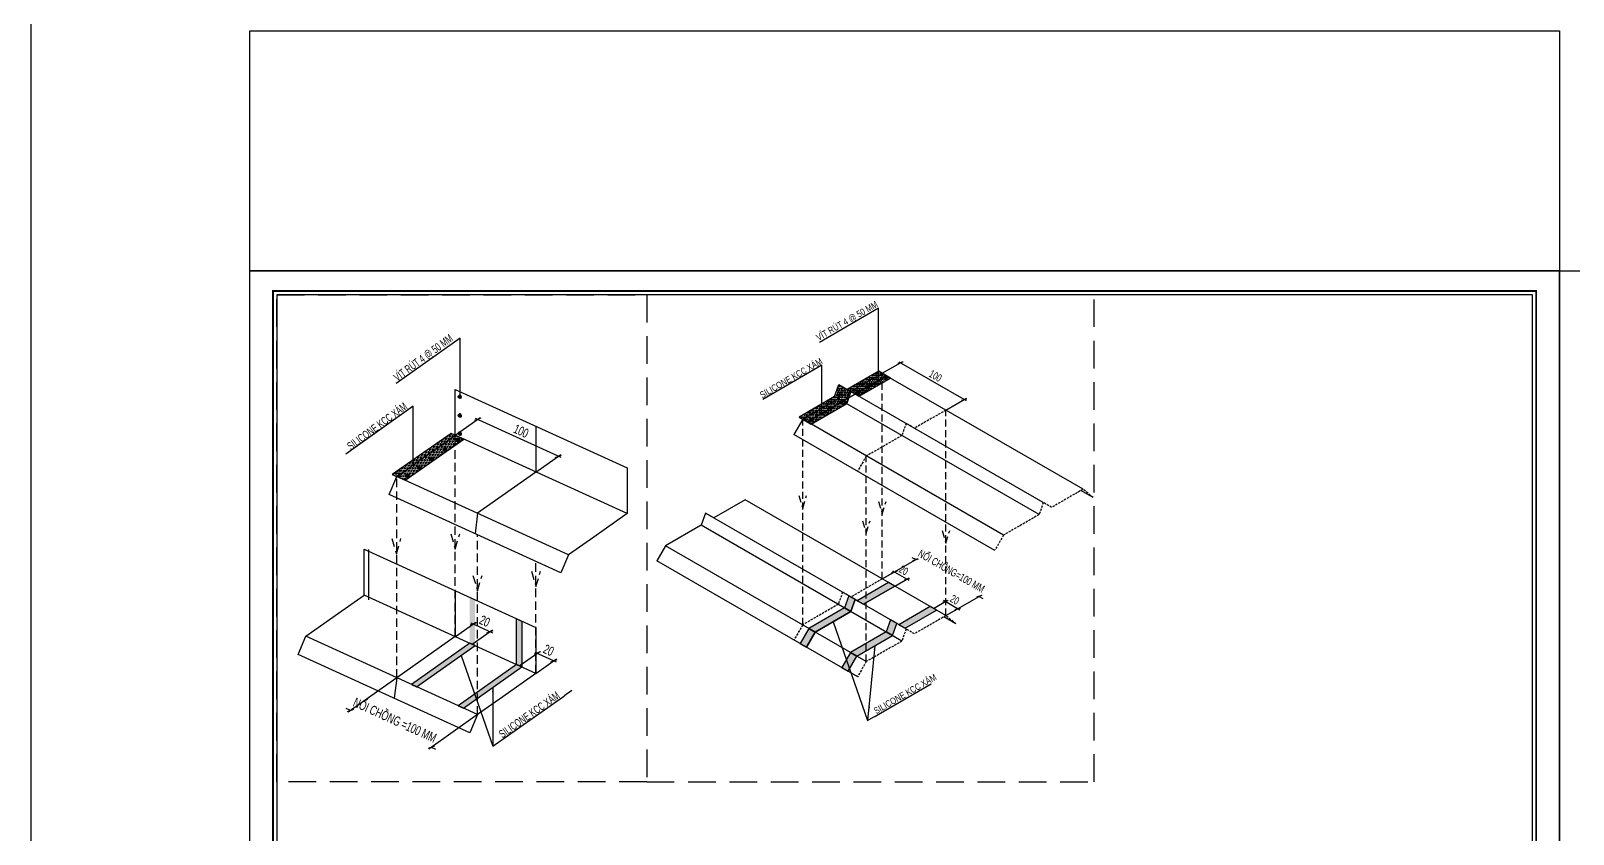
# Model space of a CAD drawing. Header units: inches. Extents: x 315041 to 662841, y -45540 to -35018.
# Drawn here: x 329510 to 330210, y -38532 to -38168 of the extents above; entities that cross this region are included whole.
import ezdxf

# ---------------------------------------------------------------- set-up
doc = ezdxf.new("R2010")
doc.units = ezdxf.units.IN
doc.header["$MEASUREMENT"] = 0
for name, pattern in [('HIDDEN', [0.375, 0.25, -0.125]), ('HIDDEN2', [4.7625, 3.175, -1.5875]), ('HIDDENX4', [1.5, 1, -0.5])]:
    doc.linetypes.add(name, pattern=pattern)
for name, color, linetype in [('2', 2, 'Continuous'), ('3', 3, 'Continuous'), ('7', 7, 'Continuous'), ('BAO KHUNG', 31, 'Continuous'), ('flashing', 6, 'Continuous'), ('PV-1E8B7', 7, 'Continuous'), ('PV-B6FB', 7, 'Continuous')]:
    doc.layers.add(name, color=color, linetype=linetype)
doc.layers.add('Thick Line 0.25', color=2, linetype='Continuous', lineweight=25)
doc.styles.add('ST1H', font='vnshxh.shx', dxfattribs={"width": 0.7})
doc.dimstyles.new('3', dxfattribs={"dimtxt": 3.5, "dimasz": 1.8, "dimexe": 1, "dimexo": 0, "dimgap": 1, "dimtad": 1, "dimdec": 0, "dimlfac": 3, "dimzin": 0, "dimdsep": 46, "dimtxsty": 'ST1H', "dimblk": 'OBLIQUE', "dimcen": 1, "dimdle": 1, "dimclrd": 8, "dimclre": 8, "dimclrt": 3, "dimadec": 0, "dimazin": 0, "dimtfac": 1, "dimtdec": 0, "dimtix": 1, "dimtofl": 0, "dimtmove": 1, "dimatfit": 3, "dimfxl": 0.18, "dimtolj": 1, "dimtzin": 0, "dimlwd": -1, "dimlwe": -1, "dimarcsym": 1})
pattern_1 = [(90, (-313565.03756, 38918.6733), (-0.5, 1), [0.5, -0.5, 0, -0.5, 0, -0.5])]

# ---------------------------------------------------------------- blocks, each defined once
blk = doc.blocks.new('A$C75D82031')
at = {"layer": '2', "color": 157, "linetype": 'Continuous'}
blk.add_lwpolyline([(0, 420), (594, 420), (594, 0), (0, 0)], close=True, dxfattribs=at)
at = {"layer": '7', "color": 147, "linetype": 'Continuous'}
blk.add_lwpolyline([(12.33, 57.61), (581.67, 57.61), (581.67, 409.19), (12.33, 409.19)], close=True, dxfattribs=at)
at = {"layer": 'BAO KHUNG', "color": 167, "linetype": 'Continuous', "const_width": 0.871}
blk.add_lwpolyline([(10.59, 9.07), (583.41, 9.07), (583.41, 410.93), (10.59, 410.93)], close=True, dxfattribs=at)
blk = doc.blocks.new('_Oblique')
at = {"color": 0, "linetype": 'ByBlock', "lineweight": -2}
blk.add_line((-0.5, -0.5), (0.5, 0.5), dxfattribs=at)
blk = doc.blocks.new('*D46')
at = {"color": 8, "linetype": 'Continuous', "transparency": 16777216}
for p, q in [((82.9, 31.29), (90.56, 36.69)), ((88.71, 36.44), (96.78, 32.76)), ((89.15, 28.44), (96.81, 33.84))]:
    blk.add_line(p, q, dxfattribs=at)
at = {"layer": 'Defpoints', "color": 0, "transparency": 16777216}
for p in [(82.9, 31.29), (95.87, 33.17), (89.15, 28.44)]:
    blk.add_point(p, dxfattribs=at)
at = {"color": 8, "transparency": 16777216, "xscale": 1.8, "yscale": 1.8, "zscale": 1.8}
for p, rotation in [((89.62, 36.02), 155.4876615528646), ((95.87, 33.17), 335.4876615528646)]:
    blk.add_blockref('_Oblique', p, dxfattribs=dict(at, rotation=rotation))
at = {"color": 3, "transparency": 16777216, "insert": (93.88, 37.1), "char_height": 3.5, "attachment_point": 5, "rotation": 335.48766, "style": 'ST1H'}
blk.add_mtext('\\A1;20', dxfattribs=at)
blk = doc.blocks.new('*D47')
at = {"color": 8, "linetype": 'Continuous', "transparency": 16777216}
for p, q in [((37.01, 26.78), (18.72, 13.87)), ((19.67, 14.54), (18.03, 15.29)), ((67.26, 12.99), (48.96, 0.08)), ((49.91, 0.75), (51.55, 0))]:
    blk.add_line(p, q, dxfattribs=at)
at = {"layer": 'Defpoints', "color": 0, "transparency": 16777216}
for p in [(37.01, 26.78), (67.26, 12.99), (49.91, 0.75)]:
    blk.add_point(p, dxfattribs=at)
at = {"color": 8, "transparency": 16777216, "xscale": 1.8, "yscale": 1.8, "zscale": 1.8}
for p, rotation in [((19.67, 14.54), 335.4876615524217), ((49.91, 0.75), 155.4876615524217)]:
    blk.add_blockref('_Oblique', p, dxfattribs=dict(at, rotation=rotation))
at = {"color": 3, "transparency": 16777216, "insert": (36.27, 10.9), "char_height": 3.5, "attachment_point": 5, "rotation": 335.48766, "style": 'ST1H'}
blk.add_mtext('\\A1;nèi chång =100 mm', dxfattribs=at)
blk = doc.blocks.new('151')
at = {"layer": 'PV-B6FB', "color": 3, "extrusion": (-2.77556e-17, 0.816497, 0.57735)}
for p, q in [((314167.88, -38442.33), (314103.51, -38412.97)), ((314145.98, -38457.77), (314081.61, -38428.42))]:
    blk.add_line(p, q, dxfattribs=at)
at = {"layer": 'PV-B6FB', "color": 3}
blk.add_lwpolyline([(314078.72, -38435.23), (314081.61, -38428.42), (314093.92, -38419.74), (314103.51, -38412.97), (314103.51, -38395.81), (314167.88, -38425.16), (314167.88, -38442.33), (314155.41, -38451.12), (314145.98, -38457.77), (314143.09, -38464.58), (314078.72, -38435.23)], dxfattribs=at)
blk = doc.blocks.new('*D48')
at = {"color": 8, "linetype": 'Continuous', "transparency": 16777216}
for p, q in [((58.91, 117.69), (68.27, 124.3)), ((66.42, 124.05), (98.48, 109.42)), ((89.15, 103.9), (98.52, 110.51))]:
    blk.add_line(p, q, dxfattribs=at)
at = {"layer": 'Defpoints', "color": 0, "transparency": 16777216}
for p in [(58.91, 117.69), (97.57, 109.84), (89.15, 103.9)]:
    blk.add_point(p, dxfattribs=at)
at = {"color": 8, "transparency": 16777216, "xscale": 1.8, "yscale": 1.8, "zscale": 1.8}
for p, rotation in [((67.33, 123.63), 155.4876615524217), ((97.57, 109.84), 335.4876615524217)]:
    blk.add_blockref('_Oblique', p, dxfattribs=dict(at, rotation=rotation))
at = {"color": 3, "transparency": 16777216, "insert": (83.59, 119.24), "char_height": 3.5, "attachment_point": 5, "rotation": 335.48766, "style": 'ST1H'}
blk.add_mtext('\\A1;100', dxfattribs=at)
blk = doc.blocks.new('*U44')
at = {"layer": 'PV-1E8B7'}
for p, q in [((2140.4, 399.5, -80), (2140.3, 399, -80.4)), ((2144.3, 399.5, -80.9), (2144.2, 399, -81.4))]:
    blk.add_line(p, q, dxfattribs=at)
at = {"layer": 'PV-1E8B7', "extrusion": (-0.160302, 0.724664, -0.670198)}
for major_axis, start_param, end_param in [((-1.95, 0, 0.47), 4.477614, 6.283185), ((-0.973, 0, 0.233), 0.49549, 2.646102), ((-1.95, 0, 0.47), 3.141593, 4.477614)]:
    blk.add_ellipse((2142.2, 399, -80.9), major_axis=major_axis, ratio=0.724664, start_param=start_param, end_param=end_param, dxfattribs=at)
for major_axis in [(1.95, 0, -0.47), (0.973, 0, -0.233)]:
    blk.add_ellipse((2142.4, 399.5, -80.4), major_axis=major_axis, ratio=0.724664, dxfattribs=at)
blk = doc.blocks.new('*D49')
at = {"color": 8, "linetype": 'Continuous', "transparency": 16777216}
for p, q in [((58.97, 42.2), (66.63, 47.61)), ((64.77, 47.35), (72.84, 43.67)), ((65.22, 39.35), (72.88, 44.76))]:
    blk.add_line(p, q, dxfattribs=at)
at = {"layer": 'Defpoints', "color": 0, "transparency": 16777216}
for p in [(58.97, 42.2), (71.93, 44.09), (65.22, 39.35)]:
    blk.add_point(p, dxfattribs=at)
at = {"color": 8, "transparency": 16777216, "xscale": 1.8, "yscale": 1.8, "zscale": 1.8}
for p, rotation in [((65.68, 46.94), 155.4876615528646), ((71.93, 44.09), 335.4876615528646)]:
    blk.add_blockref('_Oblique', p, dxfattribs=dict(at, rotation=rotation))
at = {"color": 3, "transparency": 16777216, "insert": (69.95, 48.02), "char_height": 3.5, "attachment_point": 5, "rotation": 335.48766, "style": 'ST1H'}
blk.add_mtext('\\A1;20', dxfattribs=at)
blk = doc.blocks.new('*D53')
at = {"color": 8, "linetype": 'Continuous', "transparency": 16777216}
for p, q in [((102.26, 67.74), (118.38, 77.05)), ((117.38, 76.47), (115.82, 77.37)), ((131.11, 51.09), (147.23, 60.4)), ((146.23, 59.82), (147.79, 58.92))]:
    blk.add_line(p, q, dxfattribs=at)
at = {"layer": 'Defpoints', "color": 0, "transparency": 16777216}
for p in [(117.38, 76.47), (102.26, 67.74), (131.11, 51.09)]:
    blk.add_point(p, dxfattribs=at)
at = {"color": 8, "transparency": 16777216, "xscale": 1.8, "yscale": 1.8, "zscale": 1.8}
for p, rotation in [((117.38, 76.47), 329.9999999999989), ((146.23, 59.82), 149.9999999999989)]:
    blk.add_blockref('_Oblique', p, dxfattribs=dict(at, rotation=rotation))
at = {"color": 3, "transparency": 16777216, "insert": (133.6, 71.25), "char_height": 3.5, "attachment_point": 5, "rotation": 330, "style": 'ST1H'}
blk.add_mtext('\\A1;NèI CHåNG=100 MM', dxfattribs=at)
blk = doc.blocks.new('*D54')
at = {"color": 8, "linetype": 'Continuous', "transparency": 16777216}
for p, q in [((102.26, 67.74), (108.72, 71.47)), ((106.85, 71.39), (114.28, 67.1)), ((107.96, 64.45), (114.42, 68.18))]:
    blk.add_line(p, q, dxfattribs=at)
at = {"layer": 'Defpoints', "color": 0, "transparency": 16777216}
for p in [(102.26, 67.74), (107.96, 64.45), (113.42, 67.6)]:
    blk.add_point(p, dxfattribs=at)
at = {"color": 8, "transparency": 16777216, "xscale": 1.8, "yscale": 1.8, "zscale": 1.8}
for p, rotation in [((107.72, 70.89), 149.9999999999761), ((113.42, 67.6), 329.9999999999761)]:
    blk.add_blockref('_Oblique', p, dxfattribs=dict(at, rotation=rotation))
at = {"color": 3, "transparency": 16777216, "insert": (111.94, 71.63), "char_height": 3.5, "attachment_point": 5, "rotation": 330, "style": 'ST1H'}
blk.add_mtext('\\A1;20', dxfattribs=at)
blk = doc.blocks.new('*D55')
at = {"color": 8, "linetype": 'Continuous', "transparency": 16777216}
for p, q in [((125.4, 54.38), (131.86, 58.11)), ((130, 58.03), (137.43, 53.74)), ((131.11, 51.09), (137.56, 54.82))]:
    blk.add_line(p, q, dxfattribs=at)
at = {"layer": 'Defpoints', "color": 0, "transparency": 16777216}
for p in [(125.4, 54.38), (131.11, 51.09), (136.56, 54.24)]:
    blk.add_point(p, dxfattribs=at)
at = {"color": 8, "transparency": 16777216, "xscale": 1.8, "yscale": 1.8, "zscale": 1.8}
for p, rotation in [((130.86, 57.53), 149.9999999999761), ((136.56, 54.24), 329.9999999999761)]:
    blk.add_blockref('_Oblique', p, dxfattribs=dict(at, rotation=rotation))
at = {"color": 3, "transparency": 16777216, "insert": (135.09, 58.27), "char_height": 3.5, "attachment_point": 5, "rotation": 330, "style": 'ST1H'}
blk.add_mtext('\\A1;20', dxfattribs=at)
blk = doc.blocks.new('132')
at = {"color": 94, "extrusion": (2.77556e-17, 0.816497, 0.57735)}
for p, q in [((313696.15, -38867.59), (313605.1, -38815.02)), ((313678.09, -38873.62), (313587.04, -38821.06)), ((313676.19, -38879.11), (313585.14, -38826.54)), ((313660.03, -38888.43), (313568.99, -38835.87)), ((313656.14, -38895.31), (313565.04, -38842.71))]:
    blk.add_line(p, q, dxfattribs=at)
at = {"color": 94}
blk.add_lwpolyline([(313605.1, -38815.02), (313590.84, -38823.25), (313587.04, -38821.06), (313585.14, -38826.54), (313568.99, -38835.87), (313565.04, -38842.71)], dxfattribs=at)
at = {"layer": 'Thick Line 0.25', "extrusion": (2.77556e-17, 0.816497, 0.57735)}
blk.add_line((313700.69, -38871.32), (313695.18, -38868.14), dxfattribs=at)
at = {"layer": 'Thick Line 0.25', "linetype": 'HIDDENX4'}
blk.add_lwpolyline([(313700.69, -38871.32), (313696.15, -38867.59), (313681.89, -38875.82), (313678.09, -38873.62), (313676.19, -38879.11), (313660.03, -38888.43), (313656.08, -38895.28)], dxfattribs=at)
blk = doc.blocks.new('*D56')
at = {"color": 8, "linetype": 'Continuous', "transparency": 16777216}
for p, q in [((102.26, 160.98), (111.55, 166.34)), ((109.68, 166.26), (140.26, 148.6)), ((131.11, 144.32), (140.39, 149.68))]:
    blk.add_line(p, q, dxfattribs=at)
at = {"layer": 'Defpoints', "color": 0, "transparency": 16777216}
for p in [(102.26, 160.98), (139.39, 149.1), (131.11, 144.32)]:
    blk.add_point(p, dxfattribs=at)
at = {"color": 8, "transparency": 16777216, "xscale": 1.8, "yscale": 1.8, "zscale": 1.8}
for p, rotation in [((110.55, 165.76), 149.9950474726907), ((139.39, 149.1), 329.9950474726908)]:
    blk.add_blockref('_Oblique', p, dxfattribs=dict(at, rotation=rotation))
at = {"color": 3, "transparency": 16777216, "insert": (126.35, 159.81), "char_height": 3.5, "attachment_point": 5, "rotation": 329.99505, "style": 'ST1H'}
blk.add_mtext('\\A1;100', dxfattribs=at)
blk = doc.blocks.new('*U51')
at = {"layer": 'PV-1E8B7'}
for p, q in [((2140.4, 399.5, -80), (2140.3, 399, -80.4)), ((2144.3, 399.5, -80.9), (2144.2, 399, -81.4))]:
    blk.add_line(p, q, dxfattribs=at)
at = {"layer": 'PV-1E8B7', "extrusion": (-0.160302, 0.724664, -0.670198)}
for major_axis in [(1.95, 0, -0.47), (0.973, 0, -0.233)]:
    blk.add_ellipse((2142.4, 399.5, -80.4), major_axis=major_axis, ratio=0.724664, dxfattribs=at)
for major_axis, start_param, end_param in [((-1.95, 0, 0.47), 4.477614, 6.283185), ((-0.973, 0, 0.233), 0.49549, 2.646102), ((-1.95, 0, 0.47), 3.141593, 4.477614)]:
    blk.add_ellipse((2142.2, 399, -80.9), major_axis=major_axis, ratio=0.724664, start_param=start_param, end_param=end_param, dxfattribs=at)
blk = doc.blocks.new('A$C51D71F3E')
at = {"true_color": 0x21ded4}
h = blk.add_hatch(dxfattribs=at)
h.set_pattern_fill('MUDST', color=132, scale=2, angle=90, style=0)
h.set_pattern_definition([(90, (-314079.62036, 38471.1451), (-0.5, 1), [0.5, -0.5, 0, -0.5, 0, -0.5])])
h.paths.add_polyline_path([(35.24, 103.01), (40.16, 100.8), (62.06, 116.25), (57.33, 118.38)])
at = {"true_color": 0x0ef1e6}
h = blk.add_hatch(color=4, dxfattribs=at)
h.paths.add_polyline_path([(64.35, 56.91), (66.33, 56.01), (66.33, 38.84), (64.35, 39.75)])
h.paths.add_polyline_path([(42.45, 24.3), (44.43, 23.39), (66.33, 38.84), (64.35, 39.75)])
h = blk.add_hatch(color=4, dxfattribs=at)
h.paths.add_polyline_path([(81.91, 48.9), (83.89, 48), (83.89, 30.83), (81.91, 31.74)])
h.paths.add_polyline_path([(60.02, 16.29), (62, 15.39), (83.89, 30.83), (81.91, 31.74)])
at = {"color": 8, "linetype": 'HIDDEN2'}
for p, q in [((58.91, 42.23), (58.91, 117.69)), ((37.01, 26.78), (37.01, 102.24)), ((67.26, 12.99), (67.26, 80.33)), ((89.15, 28.44), (89.15, 70.35))]:
    blk.add_line(p, q, dxfattribs=at)
at = {"color": 8}
blk.add_line((26.5, 55.99, 0), (26.5, 74.85, 0), dxfattribs=at)
at = {"color": 132, "true_color": 0x21ded4}
blk.add_lwpolyline([(35.24, 103.01), (40.16, 100.8), (62.06, 116.25), (57.33, 118.38)], close=True, dxfattribs=at)
at = {"color": 8}
for points in [[(89.15, 121.06), (89.15, 103.9), (67.26, 88.45), (66.31, 80.76)], [(58.9, 59.39), (58.9, 42.23), (37.01, 26.78), (36.06, 19.09)]]:
    blk.add_lwpolyline(points, dxfattribs=at)
at = {"color": 8, "linetype": 'HIDDEN2'}
for points in [[(35.16, 78.99), (36.87, 73.24), (38.57, 78.99)], [(57.2, 80.78), (58.91, 75.03), (60.61, 80.78)], [(65.55, 65.14), (67.26, 59.39), (68.96, 65.14)], [(87.45, 66.71), (89.15, 60.96), (90.86, 66.71)]]:
    blk.add_lwpolyline(points, dxfattribs=at)
at = {"color": 8}
for points in [[(81.91, 48.9), (83.89, 48), (83.89, 30.83), (81.91, 31.74)], [(42.45, 24.3), (44.43, 23.39), (66.33, 38.84), (64.35, 39.75)], [(60.02, 16.29), (62, 15.39), (83.89, 30.83), (81.91, 31.74)]]:
    blk.add_lwpolyline(points, close=True, dxfattribs=at)
for p in [(-314044.6, 38530.66), (-314078.72, 38470.76)]:
    blk.add_blockref('151', p, dxfattribs=at)
at = {"layer": 'PV-1E8B7', "extrusion": (0.25224, 0.698004, -0.670198), "xscale": 0.3150000001178487, "yscale": 0.3150000001178487, "zscale": 0.3150000001178487, "rotation": 347.5265822971946}
for p in [(-703.09, 109.67, 121.45), (-699.58, 106.3, 117.71), (-692.85, 99.84, 110.56), (-696.06, 102.92, 113.98), (-689.64, 96.86, 107.26)]:
    blk.add_blockref('*U44', p, dxfattribs=at)
at = {"layer": 'PV-1E8B7', "extrusion": (-0.672048, -0.314939, -0.670198), "xscale": 0.3149999998910468, "yscale": 0.3149999998910468, "zscale": 0.3149999998910468, "rotation": 347.5265823058415}
for p in [(-779.92, -51.44, -56.96), (-773.55, -49.44, -54.75), (-767.42, -47.51, -52.61)]:
    blk.add_blockref('*U44', p, dxfattribs=at)
at = {"color": 8}
dim = blk.add_aligned_dim(p1=(58.91, 117.69), p2=(89.15, 103.9), distance=8.9, dimstyle='3', dxfattribs=at)
dim.commit()
dim.dimension.update_dxf_attribs({"geometry": '*D48', "text_midpoint": (83.59, 119.24)})
for p1, p2, distance, text, picture, middle in [((58.97, 42.2), (65.22, 39.35), 7.1, '20', '*D49', (69.95, 48.02)), ((82.9, 31.29), (89.15, 28.44), 7.1, '20', '*D46', (93.88, 37.1)), ((37.01, 26.78), (67.26, 12.99), -18.33, 'nèi chång =<> mm', '*D47', (36.27, 10.9))]:
    dim = blk.add_aligned_dim(p1=p1, p2=p2, distance=distance, text=text, dimstyle='3', dxfattribs=at)
    dim.commit()
    dim.dimension.update_dxf_attribs({"geometry": picture, "text_midpoint": middle})
at = {"layer": '3', "char_height": 3, "attachment_point": 4, "style": 'ST1H', "bg_fill": 2}
for s, insert, rotation in [('\\A1;vÝt rót 4 @ 50 mm', (36.5, 138.73, 0), 36.38196), ('\\A1;silicone kcc x¸m', (18.9, 113.14), 36.38196), ('\\A1;silicone kcc x¸m', (75.75, 5.22), 35.20673)]:
    blk.add_mtext(s, dxfattribs=dict(at, insert=insert, rotation=rotation))
at = {"color": 8}
for points in [[(60.76, 132.17, 0), (60.76, 154.14, 0), (36.73, 137.13, 0)], [(43.16, 106.58), (43.16, 128.55), (17.88, 110.57)], [(61.11, 35.16), (72.94, 1.15)], [(72.94, 23.11), (72.94, 1.15), (102.62, 22.09)]]:
    blk.add_leader(points, dimstyle='3', override={"dimgap": 1, "dimtad": 0}, dxfattribs=at)
blk = doc.blocks.new('A$C69FF7FBD')
at = {"true_color": 0x21ded4}
h = blk.add_hatch(dxfattribs=at)
h.set_pattern_fill('MUDST', color=132, scale=2, angle=90, style=0)
h.set_pattern_definition(pattern_1)
h.paths.add_polyline_path([(86.34, 153.7), (91.79, 150.56), (106.04, 158.79), (100.6, 161.93)])
h = blk.add_hatch(dxfattribs=at)
h.set_pattern_fill('MUDST', color=132, scale=2, angle=90, style=0)
h.set_pattern_definition(pattern_1)
h.paths.add_polyline_path([(64.49, 141.09), (69.93, 137.94), (86.09, 147.27), (80.64, 150.41)])
h.paths.add_polyline_path([(82.54, 155.9), (87.99, 152.76), (86.09, 147.27), (80.64, 150.41)])
at = {"true_color": 0x25c2da}
h = blk.add_hatch(color=132, dxfattribs=at)
h.paths.add_polyline_path([(90.85, 57.87), (93.71, 56.22), (107.96, 64.45), (105.11, 66.1)])
h.paths.add_polyline_path([(85.15, 54.58), (88.01, 52.93), (89.91, 58.42), (87.05, 60.06)])
h.paths.add_polyline_path([(69, 45.25), (71.85, 43.6), (88.01, 52.93), (85.15, 54.58)])
h.paths.add_polyline_path([(65.05, 38.41), (67.9, 36.76), (71.85, 43.6), (69, 45.25)])
h = blk.add_hatch(color=132, dxfattribs=at)
h.paths.add_polyline_path([(109.72, 46.97), (112.57, 45.33), (126.83, 53.56), (123.98, 55.2)])
h.paths.add_polyline_path([(104.02, 43.68), (106.87, 42.04), (108.77, 47.52), (105.92, 49.17)])
h.paths.add_polyline_path([(87.87, 34.35), (90.72, 32.71), (106.87, 42.04), (104.02, 43.68)])
h.paths.add_polyline_path([(83.92, 27.51), (86.77, 25.87), (90.72, 32.71), (87.87, 34.35)])
at = {"color": 8, "linetype": 'HIDDEN2'}
for p, q in [((102.26, 67.74), (102.26, 160.98)), ((66.15, 46.89), (66.15, 140.13)), ((131.11, 51.09), (131.11, 144.32)), ((95, 30.24), (95, 123.47))]:
    blk.add_line(p, q, dxfattribs=at)
at = {"color": 8}
for p, q in [((68.06, 139.02), (104.17, 159.87)), ((80.64, 150.41), (82.54, 155.9)), ((86.09, 147.27), (87.99, 152.76))]:
    blk.add_line(p, q, dxfattribs=at)
at = {"color": 132, "true_color": 0x21ded4}
for points in [[(86.34, 153.7), (91.79, 150.56), (106.04, 158.79), (100.6, 161.93)], [(82.54, 155.9), (87.99, 152.76), (86.09, 147.27), (80.64, 150.41)], [(64.49, 141.09), (69.93, 137.94), (86.09, 147.27), (80.64, 150.41)]]:
    blk.add_lwpolyline(points, close=True, dxfattribs=at)
at = {"color": 8, "linetype": 'HIDDEN2'}
for points in [[(64.45, 105.64), (66.15, 99.89), (67.85, 105.64)], [(100.56, 102.84), (102.26, 97.09), (103.97, 102.84)], [(93.29, 94.15), (95, 88.4), (96.7, 94.15)], [(129.41, 89.64), (131.11, 83.89), (132.81, 89.64)]]:
    blk.add_lwpolyline(points, dxfattribs=at)
at = {"color": 132, "true_color": 0x25c2da}
for points in [[(90.85, 57.87), (93.71, 56.22), (107.96, 64.45), (105.11, 66.1)], [(85.15, 54.58), (88.01, 52.93), (89.91, 58.42), (87.05, 60.06)], [(69, 45.25), (71.85, 43.6), (88.01, 52.93), (85.15, 54.58)], [(104.02, 43.68), (106.87, 42.04), (108.77, 47.52), (105.92, 49.17)], [(109.72, 46.97), (112.57, 45.33), (126.83, 53.56), (123.98, 55.2)], [(65.05, 38.41), (67.9, 36.76), (71.85, 43.6), (69, 45.25)], [(87.87, 34.35), (90.72, 32.71), (106.87, 42.04), (104.02, 43.68)], [(83.92, 27.51), (86.77, 25.87), (90.72, 32.71), (87.87, 34.35)]]:
    blk.add_lwpolyline(points, close=True, dxfattribs=at)
at = {"layer": 'Thick Line 0.25', "linetype": 'HIDDENX4'}
for points in [[(131.11, 144.32), (116.85, 136.09), (113.05, 138.28), (111.15, 132.8), (95, 123.47), (91.05, 116.63)], [(102.26, 67.74), (88, 59.51), (84.2, 61.71), (82.3, 56.22), (66.15, 46.89), (62.2, 40.05)]]:
    blk.add_lwpolyline(points, dxfattribs=at)
at = {"layer": 'Thick Line 0.25'}
for points in [[(105.11, 66.1), (90.85, 57.87), (87.05, 60.06), (85.15, 54.58), (69, 45.25), (65.05, 38.41)], [(107.96, 64.45), (93.71, 56.22), (89.91, 58.42), (88.01, 52.93), (71.85, 43.6), (67.9, 36.76)]]:
    blk.add_lwpolyline(points, dxfattribs=at)
at = {"color": 8}
for p in [(-313502.84, 38975.99), (-313565.04, 38918.67)]:
    blk.add_blockref('132', p, dxfattribs=at)
at = {"layer": 'PV-1E8B7', "extrusion": (0.25224, 0.698004, -0.670198)}
for p, xscale, yscale, zscale, rotation in [((-726.99, 145.19, 160.78), 0.3150000001177002, 0.3150000001177002, 0.3150000001177002, 347.5265822973167), ((-729.28, 147.01, 162.8), 0.3150000001177002, 0.3150000001177002, 0.3150000001177002, 347.5265822973167), ((-720.01, 139.64, 154.64), 0.3150000001177001, 0.3150000001177001, 0.3150000001177001, 347.5265822973168), ((-723.67, 142.55, 157.86), 0.3150000001177001, 0.3150000001177001, 0.3150000001177001, 347.5265822973168), ((-707.88, 129.96, 143.92), 0.3150000001177001, 0.3150000001177001, 0.3150000001177001, 347.5265822973168), ((-710.97, 132.45, 146.67), 0.3150000001177001, 0.3150000001177001, 0.3150000001177001, 347.5265822973168), ((-714.31, 135.1, 149.61), 0.3150000001177001, 0.3150000001177001, 0.3150000001177001, 347.5265822973168), ((-704.26, 127.11, 140.76), 0.3150000001177001, 0.3150000001177001, 0.3150000001177001, 347.5265822973168)]:
    blk.add_blockref('*U51', p, dxfattribs=dict(at, xscale=xscale, yscale=yscale, zscale=zscale, rotation=rotation))
at = {"color": 8}
for p1, p2, distance, picture, middle in [((102.26, 160.98), (131.11, 144.32), 8.29, '*D56', (126.35, 159.81)), ((102.26, 67.74), (107.96, 64.45), 5.46, '*D54', (111.94, 71.63)), ((125.4, 54.38), (131.11, 51.09), 5.46, '*D55', (135.09, 58.27))]:
    dim = blk.add_aligned_dim(p1=p1, p2=p2, distance=distance, dimstyle='3', dxfattribs=at)
    dim.commit()
    dim.dimension.update_dxf_attribs({"geometry": picture, "text_midpoint": middle})
dim = blk.add_aligned_dim(p1=(131.11, 51.09), p2=(102.26, 67.74), distance=-15.12, text='NèI CHåNG=<> MM', dimstyle='3', dxfattribs=at)
dim.commit()
dim.dimension.update_dxf_attribs({"geometry": '*D53', "text_midpoint": (133.6, 71.25)})
blk.add_leader([(79.93, 48.27), (95.51, 3.46)], dimstyle='3', override={"dimgap": 1, "dimtad": 0}, dxfattribs=at)
at = {"layer": '3', "char_height": 3, "attachment_point": 4, "style": 'ST1H', "bg_fill": 2}
for s, insert, rotation in [('\\A1;vÝt rót 4 @ 50 mm', (72.77, 176.7), 30), ('\\A1;silicone kcc x¸m', (47.07, 150.84, 0), 30), ('\\A1;silicone kcc x¸m', (98.77, 7.6), 29.90079)]:
    blk.add_mtext(s, dxfattribs=dict(at, insert=insert, rotation=rotation))
at = {"color": 8}
blk.add_line((95.51, 3.46), (124.44, 20.16), dxfattribs=at)
for points in [[(100.48, 157.54), (100.48, 190.47), (73.73, 175.03)], [(74.79, 142.65, 0), (74.79, 164.62, 0), (48.04, 149.17, 0)], [(98.8, 37.37), (95.51, 3.46)]]:
    blk.add_leader(points, dimstyle='3', override={"dimgap": 1, "dimtad": 0}, dxfattribs=at)

msp = doc.modelspace()

# ---------------------------------------------------------------- linework, layer by layer
at = {"color": 8}
msp.add_lwpolyline([(335697.3238, -35017.8068), (329510.1822, -35017.8068), (329510.1822, -38896.4843), (335697.3238, -38896.4843)], close=True, dxfattribs=at)
at = {"layer": 'flashing', "color": 8}
msp.add_lwpolyline([(329609.4423, -38167.8214), (330203.4423, -38167.8214), (330203.4423, -38276.7186), (329609.4423, -38276.7186)], close=True, dxfattribs=at)

# ---------------------------------------------------------------- block references
at = {"color": 1}
for p in [(329609.4423, -38696.7186), (330203.4423, -38696.7186)]:
    msp.add_blockref('A$C75D82031', p, dxfattribs=at)

# ---------------------------------------------------------------- next in the draw order: block references
at = {"color": 8}
msp.add_blockref('A$C69FF7FBD', (329794.0635, -38484.1314), dxfattribs=at)
at = {"color": 8, "xscale": 1.209999999999127, "yscale": 1.209999999999127, "zscale": 1.209999999999127}
msp.add_blockref('A$C51D71F3E', (329631.3707, -38493.6391), dxfattribs=at)

# ---------------------------------------------------------------- next in the draw order: linework, layer by layer
at = {"color": 8, "linetype": 'HIDDEN', "ltscale": 50}
for points in [[(329621.7733, -38287.5287), (329789.4976, -38287.5287), (329789.4976, -38508.3873), (329621.7733, -38508.3873)], [(329789.4976, -38508.3873), (329992.3644, -38508.3873), (329992.3644, -38287.5287), (329789.4976, -38287.5287)]]:
    msp.add_lwpolyline(points, close=True, dxfattribs=at)

doc.saveas('drawing.dxf')
